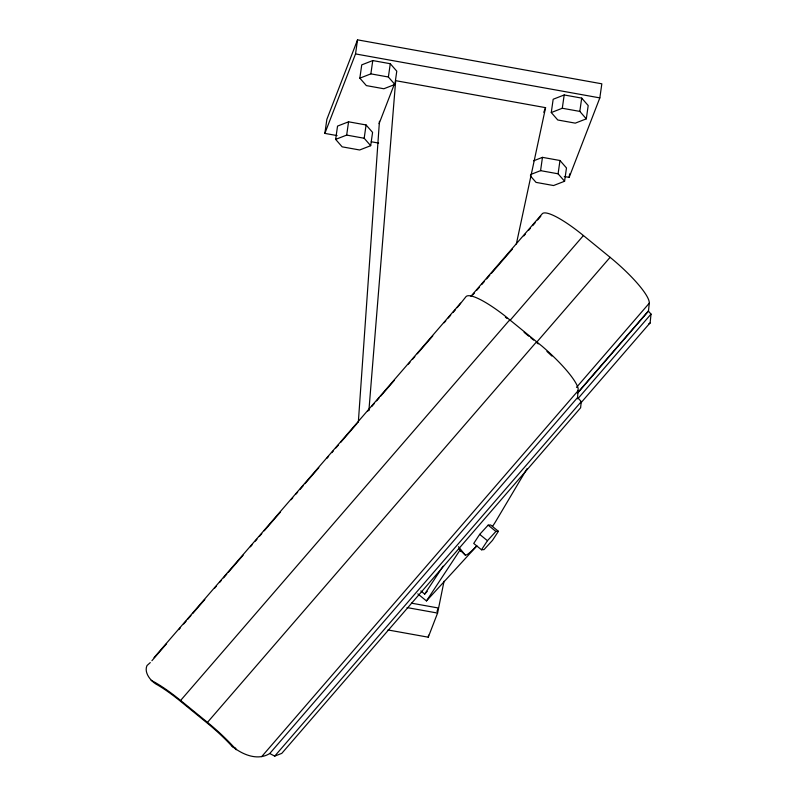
<?xml version="1.0" encoding="UTF-8"?>
<svg xmlns="http://www.w3.org/2000/svg" width="797" height="797" viewBox="0 0 797 797"><rect width="100%" height="100%" fill="white"/><g stroke="black" fill="none" stroke-linecap="round" stroke-linejoin="round"><path stroke-width="1.2" d="M358.321 422.36L379.442 121.293M368.901 410.545L395.681 80.676L545.576 107.655L516.346 244.002M150.294 662.586L147.007 665.545C143.918 672.309 150.105 680.319 155.684 683.896A52.771 10.68 40.9 0 1 180.61 701.36L207.3 723.138A52.771 10.68 40.9 0 1 231.678 745.902C241.73 754.311 257.311 761.304 269.745 753.514L577.596 397.504L578.144 388.408A56.238 11.377 40.9 0 0 542.199 346.316L504.252 315.353A56.238 11.377 40.9 0 0 465.876 296.803L457.189 307.682M577.596 397.504L581.252 401.618L580.614 407.795L281.789 753.364L274.706 756.124L269.745 753.514M577.616 393.12L648.449 311.199L649.276 303.199A52.771 10.68 40.9 0 0 610.103 257.321L583.424 235.543A52.771 10.68 40.9 0 0 542.109 213.935L470.927 296.255M580.923 402.854L650.133 322.815L651.029 314.098L648.449 311.199M337.081 135.6L324.857 133.398L326.87 119.331L357.534 39.85L601.835 83.815L599.832 97.892L569.158 177.372L564.276 176.496M335.647 139.385L337.539 126.095L348.568 121.802L366.082 124.96L372.578 132.402L370.685 145.692L359.656 149.985L342.142 146.837L335.647 139.385L346.675 135.091L364.189 138.25L370.685 145.692M324.857 133.398L355.532 53.927L357.534 39.85M346.675 135.091L348.568 121.802M359.845 78.156L361.738 64.866L372.767 60.572L390.281 63.72L396.776 71.172L394.884 84.462L383.855 88.756L366.341 85.598L359.845 78.156L370.864 73.862L388.388 77.01L394.884 84.462M370.864 73.862L372.767 60.572M364.189 138.25L366.082 124.96M388.388 77.01L390.281 63.72M387.99 629.959L428.268 637.202L428.557 635.169M428.268 637.202L437.583 613.072L444.049 581.212M530.653 174.513L540.575 170.648L542.468 157.358L559.982 160.506L566.478 167.958L564.585 181.248L553.556 185.542L536.042 182.383L530.364 175.868M551.275 112.546L553.168 99.256L564.186 94.963L581.71 98.111L588.196 105.563L586.303 118.853L575.285 123.146L557.761 119.988L551.275 112.546L562.293 108.253L579.808 111.401L586.303 118.853M562.293 108.253L564.186 94.963M564.585 181.248L558.089 173.796L559.982 160.506M569.158 177.372L569.656 173.856M579.808 111.401L581.71 98.111M379.113 123.635L394.346 84.163M543.783 112.307L545.576 107.655M436.975 611.438L438.3 607.991L411.451 603.16M527.006 468.736L495.784 521.308A26.162 3.587 -50.8 0 1 492.456 526.448M479.684 534.379L473.727 543.444L481.498 549.781L484.008 549.621L492.466 540.386L498.414 531.31L490.653 524.974L488.143 525.143L479.684 534.379L487.445 540.705L481.498 549.781M420.866 590.966L424.701 594.084L443.102 566.189M417.807 593.855L426.465 600.928L460.188 549.81M154.02 657.645L460.566 303.149M151.918 660.703L166.573 643.757M178.787 629.63L180.411 627.747M183.669 623.981L186.109 621.162M187.733 619.279L190.991 615.513M192.625 613.63L204.829 599.513M214.602 588.216L216.226 586.333M219.484 582.567L221.118 580.684M223.559 577.855L226.816 574.089M228.44 572.206L243.095 555.26M250.417 546.792L252.051 544.909M255.309 541.143L256.933 539.26M259.374 536.431L261.815 533.611M264.255 530.792L280.544 511.963M291.124 499.719L292.748 497.836M296.006 494.07L297.64 492.187M300.08 489.368L303.328 485.602M304.962 483.719L318.8 467.709M326.939 458.305L328.573 456.422M331.821 452.656L333.455 450.773M335.896 447.944L338.336 445.125M340.777 442.295L357.056 423.466M367.646 411.232L369.27 409.349M371.711 406.52L374.152 403.7M376.602 400.871L379.043 398.052M380.667 396.169L394.505 380.169M408.343 364.159L409.977 362.276M412.418 359.457L414.858 356.628M417.299 353.808L432.771 335.916M444.168 322.745L445.792 320.862M448.233 318.033L450.674 315.213M453.114 312.384L455.565 309.565M472.83 294.84L474.454 292.977M476.875 290.168L479.306 287.358M481.727 284.549L484.158 281.749M486.588 278.94L489.816 275.194M491.44 273.331L512.471 249.003M523.798 235.912L525.412 234.039M528.65 230.293L530.264 228.42M532.695 225.621L535.126 222.811M537.547 220.002L540.784 216.266M151.151 680.339L154.13 681.903A56.238 11.377 40.9 0 1 175.051 696.04L180.61 700.453L509.811 319.766M509.811 320.673L583.424 235.543M180.61 700.453L207.469 722.361L536.67 341.684M610.103 257.321L536.491 342.451A52.771 10.68 40.9 0 1 538.254 343.905M576.48 387.392L649.276 303.199M261.655 756.662L578.323 390.46M577.307 393.11L648.499 310.79M577.745 398.849L651.029 314.098M274.706 756.124L581.252 401.618M424.701 594.084L427.202 591.354M426.465 600.928L476.855 545.935M487.445 540.705L495.903 531.469L498.414 531.31M533.651 160.795L542.468 157.358M355.532 53.927L599.832 97.892M540.575 170.648L558.089 173.796M371.282 141.756L378.605 143.071M407.068 607.583L437.583 613.072M232.166 746.45L235.842 748.373M524.097 332.339L528.869 336.224M530.772 337.779L533.631 340.12M488.143 525.143L495.903 531.469M458.594 548.734L465.169 554.981A26.162 3.587 -50.8 0 0 476.676 545.945M207.469 722.361L213.008 727.003A56.238 11.377 40.9 0 1 233.372 746.56L236.191 749.738M458.464 546.692L465.169 554.981M546.931 351.437A52.771 10.68 40.9 0 1 551.893 356.07M505.388 317.156A52.771 10.68 40.9 0 1 507.151 318.541M650.133 322.815A18.779 3.796 40.9 0 1 648.858 323.662M461.563 551.375A26.162 3.587 -50.8 0 1 460.686 551.325"/></g></svg>
